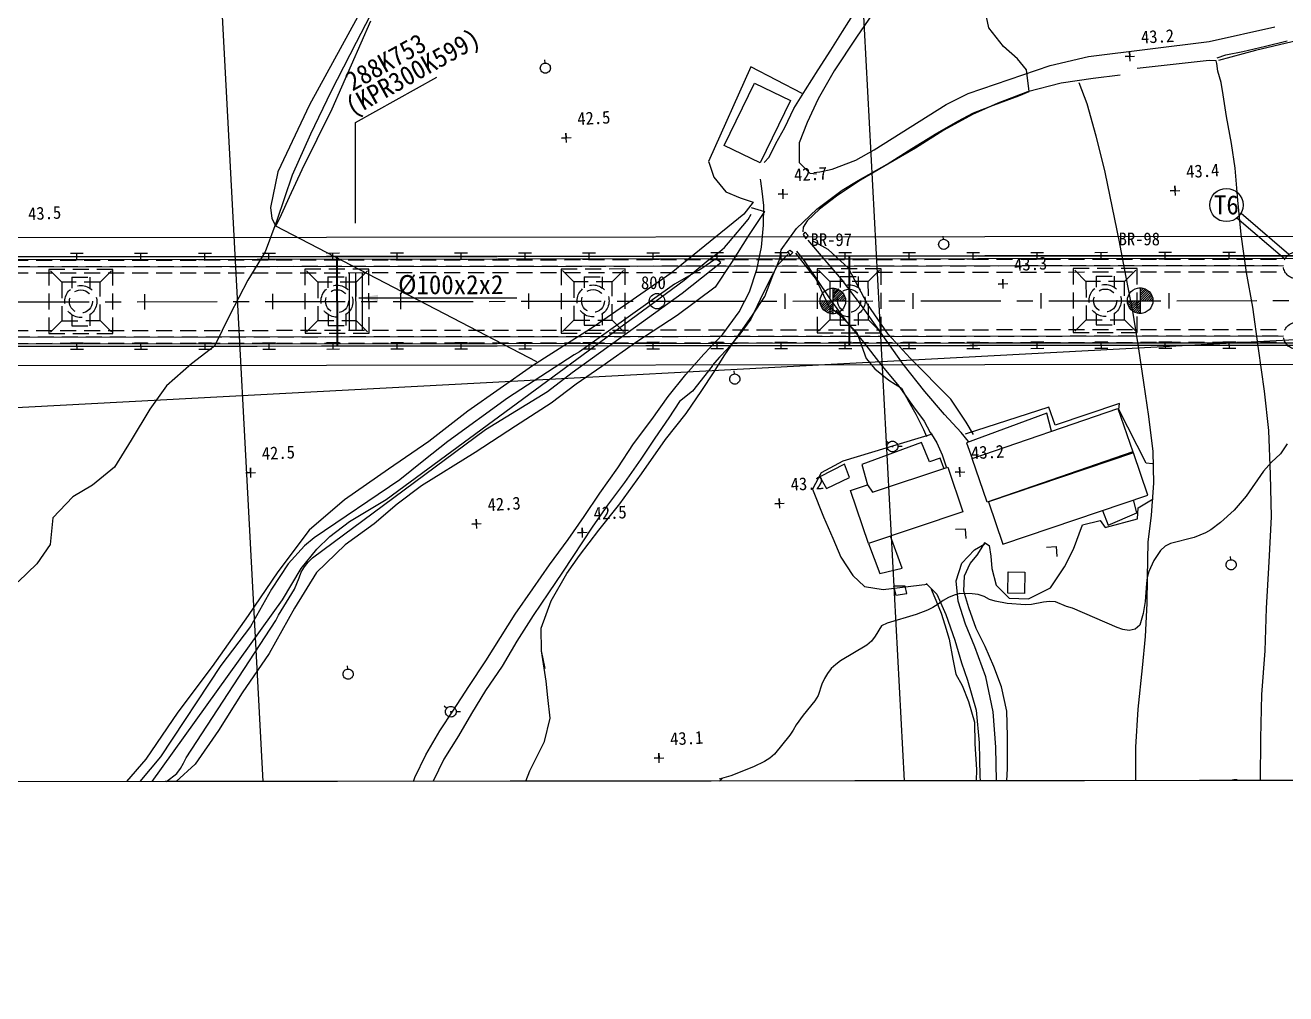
# Model space of a CAD drawing. Header units: millimetres. Extents: x 3302 to 4098, y 1103 to 1810.
# Drawn here: x 3687.1 to 3884, y 1363.4 to 1514.7 of the extents above; entities that cross this region are included whole.
import ezdxf
from ezdxf.enums import TextEntityAlignment as Align
from ezdxf.xclip import XClip

# ---------------------------------------------------------------- set-up
doc = ezdxf.new("R2010")
doc.units = ezdxf.units.MM
doc.header["$LTSCALE"] = 10
doc.header["$MEASUREMENT"] = 0
doc.header["$XCLIPFRAME"] = 2
for name, pattern in [('CENTER', [2, 1.25, -0.25, 0.25, -0.25]), ('DASHED2', [0.375, 0.25, -0.125]), ('HIDDEN', [0.375, 0.25, -0.125])]:
    doc.linetypes.add(name, pattern=pattern)
for name, color, linetype in [('TN-MANH', 4, 'Continuous'), ('TT-WIRE-EQPM', 6, 'Continuous'), ('TZ-BASE', 253, 'Continuous'), ('TZ-CABL', 4, 'Continuous')]:
    doc.layers.add(name, color=color, linetype=linetype)
doc.layers.add('TX-PAPR', color=2, linetype='Continuous', plot=False)
doc.styles.add('GR', font='GulimChe.ttf')
doc.styles.add('GUL', font='GulimChe.ttf')
doc.styles.get("Standard").update_dxf_attribs({"font": 'GulimChe.ttf'})
doc.linetypes.add('ZIGZAG', pattern='A,0.0001,-0.2,[131,ltypeshp.shx,S=0.2,R=0,X=-0.2,Y=0],-0.4,[131,ltypeshp.shx,S=0.2,R=180,X=0.2,Y=0],-0.2', length=0.8001)
doc.dimstyles.get("Standard").update_dxf_attribs({"dimtxt": 0.18, "dimasz": 0.18, "dimexe": 0.18, "dimexo": 0.0625, "dimgap": 0.09, "dimtad": 0, "dimtih": 1, "dimtoh": 1, "dimdec": 4, "dimzin": 0, "dimdsep": 46, "dimtxsty": 'Standard', "dimcen": 0.09, "dimadec": 0, "dimazin": 0, "dimtfac": 1, "dimtdec": 4, "dimtofl": 0, "dimtmove": 0, "dimatfit": 3, "dimfxl": 0, "dimtolj": 1, "dimtzin": 0, "dimarcsym": 0})

# ---------------------------------------------------------------- blocks, each defined once
blk = doc.blocks.new('JD-FHF78DGH')
at = {"layer": 'TZ-BASE'}
for p, q in [((326.94, 141.99), (345.53, -207.87)), ((427.08, 141.98), (445.67, -207.88)), ((356.66, 47.9, 43), (353.01, 40.79, 43)), ((435.03, 47.27, 44.27), (431.17, 41.64, 44.27)), ((428.97, 42.52, 44.1), (430.93, 45.62, 44.1)), ((451.86, 43.11, 43), (451.17, 46.28, 43)), ((353.2, 44.77, 44.32), (345.7, 31.05, 44.32)), ((349.26, 30.43, 44.32), (355.32, 44.17, 44.32)), ((427.16, 39.61, 44.1), (428.97, 42.52, 44.1)), ((431.17, 41.64, 44.27), (427.7, 36.37, 44.27)), ((454.1, 40.16, 43), (451.86, 43.11, 43)), ((486.24, 40.93, 43.99), (496.49, 43.26, 43.99)), ((502.06, 41.57, 42.99), (493.48, 39.53, 42.99)), ((353.01, 40.79, 43), (349.03, 33.1, 43)), ((425.17, 36.51, 44.1), (427.16, 39.61, 44.1)), ((456.32, 38.24, 43), (454.1, 40.16, 43)), ((467.41, 38.62, 43.99), (486.24, 40.93, 43.99)), ((473.9, 37.89, 43.21), (473.82, 39.38, 43.21)), ((473.82, 39.38, 43.21), (473.86, 38.64, 43.21)), ((493.48, 39.53, 42.99), (487.72, 37.99, 42.99)), ((488.83, 38.85, 43.88), (491.5, 39.4, 43.88)), ((491.5, 39.4, 43.88), (495.06, 40.22, 43.88)), ((495.06, 40.22, 43.88), (498.42, 41.07, 43.88)), ((382.52, 37.56, 42.97), (382.47, 38.08, 42.97)), ((457.73, 36.53, 43), (456.32, 38.24, 43)), ((461.41, 37.19, 43.99), (467.41, 38.62, 43.99)), ((473.11, 38.6, 43.21), (474.61, 38.67, 43.21)), ((473.86, 38.64, 43.21), (473.11, 38.6, 43.21)), ((486.25, 37.99, 44.08), (474.99, 36.71, 44.08)), ((487.32, 37.94, 44.08), (486.25, 37.99, 44.08)), ((487.43, 37.5, 44.08), (487.32, 37.94, 44.08)), ((487.63, 36.34, 44.08), (487.43, 37.5, 44.08)), ((487.48, 38.41, 43.88), (488.83, 38.85, 43.88)), ((414.66, 37, 43.86), (408.05, 22.21, 43.86)), ((422.67, 32.83, 43.86), (414.66, 37, 43.86)), ((423.18, 33.38, 44.1), (425.17, 36.51, 44.1)), ((427.7, 36.37, 44.27), (425.19, 31.97, 44.27)), ((448.62, 32.8, 43.99), (461.41, 37.19, 43.99)), ((458.15, 33.14, 43), (457.73, 36.53, 43)), ((472.34, 35.69, 44.65), (468.11, 35.19, 44.65)), ((488.13, 34.54, 44.08), (487.63, 36.34, 44.08)), ((410.5, 24.69, 46.1), (415.21, 34.46, 46.1)), ((415.21, 34.46, 46.1), (420.84, 31.74, 46.1)), ((463.15, 34.46, 44.65), (457.89, 33.08, 44.65)), ((468.11, 35.19, 44.65), (463.15, 34.46, 44.65)), ((465.87, 34.57, 44.52), (467.13, 31.26, 44.52)), ((488.45, 32.63, 44.08), (488.13, 34.54, 44.08)), ((349.03, 33.1, 43), (345.88, 26.48, 43)), ((420.84, 31.74, 46.1), (416.12, 21.97, 46.1)), ((421.37, 30.47, 44.1), (423.18, 33.38, 44.1)), ((425.19, 31.97, 44.27), (423.47, 28.3, 44.27)), ((445.18, 31.13, 43.99), (448.62, 32.8, 43.99)), ((452.57, 31.01, 43), (456.54, 32.48, 43)), ((457.89, 33.08, 44.65), (453.23, 31.31, 44.65)), ((456.54, 32.48, 43), (458.15, 33.14, 43)), ((488.95, 29.21, 44.08), (488.45, 32.63, 44.08)), ((345.7, 31.05, 44.32), (340.77, 20.58, 44.32)), ((344.56, 20.96, 44.32), (349.26, 30.43, 44.32)), ((419.95, 27.52, 44.1), (421.37, 30.47, 44.1)), ((433.91, 24, 43.99), (445.18, 31.13, 43.99)), ((449.29, 29.56, 44.65), (444.83, 27.07, 44.65)), ((446.98, 28.5, 43), (449.45, 29.81, 43)), ((453.23, 31.31, 44.65), (449.29, 29.56, 44.65)), ((449.45, 29.81, 43), (452.57, 31.01, 43)), ((467.13, 31.26, 44.52), (468.55, 26.23, 44.52)), ((423.47, 28.3, 44.27), (422.22, 25.1, 44.27)), ((443.73, 26.65, 43), (446.98, 28.5, 43)), ((489.76, 25, 44.08), (488.95, 29.21, 44.08)), ((345.88, 26.48, 43), (343.01, 20.05, 43)), ((385.07, 25.86, 42.47), (386.57, 25.94, 42.47)), ((385.82, 25.9, 42.47), (385.07, 25.86, 42.47)), ((385.86, 25.15, 42.47), (385.78, 26.65, 42.47)), ((385.78, 26.65, 42.47), (385.82, 25.9, 42.47)), ((418.56, 25.01, 44.1), (419.95, 27.52, 44.1)), ((439.8, 24.21, 43), (443.73, 26.65, 43)), ((444.83, 27.07, 44.65), (440.37, 24.29, 44.65)), ((468.55, 26.23, 44.52), (469.93, 20.51, 44.52)), ((416.12, 21.97, 46.1), (410.5, 24.69, 46.1)), ((417.52, 22.89, 44.1), (418.56, 25.01, 44.1)), ((422.22, 25.1, 44.27), (422.2, 22.06, 44.27)), ((431.07, 22.42, 43.99), (433.91, 24, 43.99)), ((435.94, 21.77, 43), (439.8, 24.21, 43)), ((440.37, 24.29, 44.65), (436.07, 21.77, 44.65)), ((490.32, 21.17, 44.08), (489.76, 25, 44.08)), ((408.05, 22.21, 43.86), (408.14, 21.96, 43.86)), ((408.14, 21.96, 43.86), (408.86, 19.75, 43.86)), ((416.72, 22.06, 44.1), (417.52, 22.89, 44.1)), ((422.2, 22.06, 44.27), (423.86, 20.35, 44.27)), ((427.38, 21.01, 43.99), (431.07, 22.42, 43.99)), ((431.42, 19.22, 43), (435.94, 21.77, 43)), ((436.07, 21.77, 44.65), (431.77, 19.27, 44.65)), ((340.77, 20.58, 44.32), (339.61, 15, 44.32)), ((343.01, 20.05, 43), (340.61, 12.98, 43)), ((342.58, 16.7, 44.32), (344.56, 20.96, 44.32)), ((408.86, 19.75, 43.86), (410.76, 17.47, 43.86)), ((423.86, 20.35, 44.27), (424.93, 20.26, 44.27)), ((424.49, 20.49, 43.99), (425.43, 20.57, 43.99)), ((425.43, 20.57, 43.99), (427.38, 21.01, 43.99)), ((469.93, 20.51, 44.52), (471.12, 14.95, 44.52)), ((490.71, 16.18, 44.08), (490.32, 21.17, 44.08)), ((416.23, 19.1, 44.47), (416.18, 19.44, 44.47)), ((416.43, 17.56, 44.47), (416.23, 19.1, 44.47)), ((419.72, 16.38, 42.64), (419.64, 17.88, 42.64)), ((419.64, 17.88, 42.64), (419.68, 17.13, 42.64)), ((424.96, 14.75, 43), (428.92, 17.72, 43)), ((431.77, 19.27, 44.65), (428.06, 16.8, 44.65)), ((428.92, 17.72, 43), (431.42, 19.22, 43)), ((480.97, 16.88, 43.43), (480.89, 18.38, 43.43)), ((480.89, 18.38, 43.43), (480.93, 17.63, 43.43)), ((341.35, 13.94, 44.32), (342.58, 16.7, 44.32)), ((410.76, 17.47, 43.86), (412.97, 16.52, 43.86)), ((412.97, 16.52, 43.86), (415.02, 15.86, 43.86)), ((415.02, 15.86, 43.86), (413.55, 13.97, 43.86)), ((416.7, 15.3, 44.47), (416.43, 17.56, 44.47)), ((418.93, 17.09, 42.64), (420.43, 17.17, 42.64)), ((419.68, 17.13, 42.64), (418.93, 17.09, 42.64)), ((428.06, 16.8, 44.65), (425.4, 14.75, 44.65)), ((480.18, 17.59, 43.43), (481.68, 17.67, 43.43)), ((480.93, 17.63, 43.43), (480.18, 17.59, 43.43)), ((491.24, 10.79, 44.08), (490.71, 16.18, 44.08)), ((339.61, 15, 44.32), (339.83, 13.3, 44.32)), ((340.44, 12.07, 44.32), (341.35, 13.94, 44.32)), ((413.55, 13.97, 43.86), (402.22, 4.77, 43.86)), ((414.26, 13.15, 41.99), (414.71, 13.99, 41.99)), ((416.81, 14.39, 43.72), (414.28, 10.64, 43.72)), ((414.73, 14.99, 43.72), (416.81, 14.39, 43.72)), ((416.62, 12.26, 44.47), (416.7, 15.3, 44.47)), ((421.78, 11.74, 43), (424.96, 14.75, 43)), ((425.4, 14.75, 44.65), (423.46, 12.93, 44.65)), ((471.12, 14.95, 44.52), (472.16, 9.92, 44.52)), ((340.61, 12.98, 43), (338.8, 8.06, 43)), ((339.83, 13.3, 44.32), (340.44, 12.07, 44.32)), ((381.22, -9.12, 42.99), (340.44, 12.07, 42.99)), ((411.19, 9.47, 41.99), (414.26, 13.15, 41.99)), ((416.34, 8.82, 44.47), (416.62, 12.26, 44.47)), ((422.81, 11.94, 44.65), (422.77, 11.22, 44.65)), ((423.46, 12.93, 44.65), (422.81, 11.94, 44.65)), ((-0.01, 10.05), (699.47, 10.71)), ((414.28, 10.64, 43.72), (411.64, 6.4, 43.72)), ((419.4, 8.37, 43), (421.78, 11.74, 43)), ((422.86, 10.78, 45.57), (423.15, 11.15, 45.57)), ((423.29, 10.12, 45.57), (422.86, 10.78, 45.57)), ((423.15, 11.15, 45.57), (423.58, 10.67, 45.57)), ((423.58, 10.67, 45.57), (423.29, 10.12, 45.57)), ((425.96, 7.13, 43.61), (423.59, 9.89, 43.61)), ((444.74, 10.02, 43.85), (444.69, 10.54, 43.85)), ((472.16, 9.92, 44.52), (473.25, 4.11, 44.52)), ((492.08, 4.86, 44.08), (491.24, 10.79, 44.08)), ((338.8, 8.06, 43), (336.1, 3.63, 43)), ((390.39, 7.88), (388.39, 7.88)), ((389.39, 6.88), (389.39, 7.88)), ((400.39, 7.89), (398.39, 7.89)), ((399.39, 6.89), (399.39, 7.89)), ((407.98, 6.8, 41.99), (409.79, 8.12, 41.99)), ((410.39, 7.9), (408.39, 7.9)), ((409.39, 6.9), (409.39, 7.9)), ((409.79, 8.12, 41.99), (410.52, 8.77, 41.99)), ((410.52, 8.77, 41.99), (411.19, 9.47, 41.99)), ((415.6, 5.33, 44.47), (416.34, 8.82, 44.47)), ((420.39, 7.91), (418.39, 7.91)), ((419.19, 6.99, 43), (419.4, 8.37, 43)), ((419.39, 6.91), (419.39, 7.91)), ((420.42, 8.11, 45.4), (420.78, 8.34, 45.4)), ((420.78, 7.54, 45.4), (420.42, 8.11, 45.4)), ((420.78, 8.34, 45.4), (421.24, 7.96, 45.4)), ((421.24, 7.96, 45.4), (420.78, 7.54, 45.4)), ((421.65, 7.89, 44.94), (424.84, 3.76, 44.94)), ((421.78, 8.2, 44.91), (423.01, 6.65, 44.91)), ((426.73, 8.43, 44.94), (424.28, 9.82, 44.94)), ((429.91, 5.53, 44.94), (426.73, 8.43, 44.94)), ((430.39, 7.92), (428.39, 7.92)), ((429.39, 6.92), (429.39, 7.92)), ((440.39, 7.93), (438.39, 7.92)), ((439.39, 6.93), (439.39, 7.93)), ((450.39, 7.94), (448.39, 7.93)), ((449.39, 6.94), (449.39, 7.94)), ((460.39, 7.95), (458.39, 7.94)), ((459.39, 6.94), (459.39, 7.94)), ((470.39, 7.96), (468.39, 7.95)), ((469.39, 6.95), (469.39, 7.95)), ((480.39, 7.96), (478.39, 7.96)), ((479.39, 6.96), (479.39, 7.96)), ((490.39, 7.97), (488.39, 7.97)), ((489.39, 6.97), (489.39, 7.97)), ((699.46, 7.66), (199.39, 7.21)), ((300.08, 7.3), (374.98, 7.37)), ((300.08, 6.9), (374.98, 6.97)), ((310.39, 7.81), (308.39, 7.81)), ((310.39, 6.81), (308.39, 6.81)), ((309.39, 6.81), (309.39, 7.81)), ((320.39, 7.82), (318.39, 7.81)), ((320.39, 6.82), (318.39, 6.81)), ((319.39, 6.82), (319.39, 7.82)), ((330.39, 7.83), (328.39, 7.82)), ((330.39, 6.83), (328.39, 6.82)), ((329.39, 6.83), (329.39, 7.83)), ((340.39, 7.84), (338.39, 7.83)), ((340.39, 6.84), (338.39, 6.83)), ((339.39, 6.83), (339.39, 7.83)), ((350.39, 7.85), (348.39, 7.84)), ((350.39, 6.85), (348.39, 6.84)), ((349.39, 6.84), (349.39, 7.84)), ((349.96, 7.36), (349.97, -6.64)), ((350.06, 7.36), (350.07, -6.64)), ((360.39, 7.85), (358.39, 7.85)), ((360.39, 6.85), (358.39, 6.85)), ((359.39, 6.85), (359.39, 7.85)), ((370.39, 7.86), (368.39, 7.86)), ((370.39, 6.86), (368.39, 6.86)), ((369.39, 6.86), (369.39, 7.86)), ((375.08, 7.37), (449.98, 7.44)), ((375.08, 6.97), (449.98, 7.04)), ((380.39, 7.87), (378.39, 7.87)), ((380.39, 6.87), (378.39, 6.87)), ((379.39, 6.87), (379.39, 7.87)), ((390.39, 6.88), (388.39, 6.88)), ((400.39, 6.89), (398.39, 6.89)), ((403.95, 1.61, 42), (409.95, 6.4, 42)), ((404.23, 3.67, 41.99), (407.98, 6.8, 41.99)), ((409.21, 7, 42), (406.83, 5.38, 42)), ((410.39, 6.9), (408.39, 6.9)), ((411.64, 6.4, 43.72), (409.07, 2.56, 43.72)), ((409.95, 6.4, 42), (409.21, 7, 42)), ((418.83, 6, 45.45), (417.51, 3.51, 45.45)), ((418.08, 4.38, 43), (419.06, 6.74, 43)), ((420.39, 6.91), (418.39, 6.91)), ((420.43, 7.66, 45.45), (418.83, 6, 45.45)), ((419.06, 6.74, 43), (419.19, 6.99, 43)), ((423.01, 6.65, 44.91), (424.78, 4.05, 44.91)), ((428.82, 3.82, 43.61), (425.96, 7.13, 43.61)), ((430.39, 6.92), (428.39, 6.92)), ((429.96, 7.43), (429.97, -6.57)), ((430.06, 7.43), (430.07, -6.57)), ((440.39, 6.93), (438.39, 6.92)), ((450.39, 6.94), (448.39, 6.93)), ((450.08, 7.44), (524.98, 7.5)), ((450.08, 7.04), (524.98, 7.1)), ((460.39, 6.95), (458.39, 6.94)), ((470.39, 6.96), (468.39, 6.95)), ((480.39, 6.96), (478.39, 6.96)), ((490.39, 6.97), (488.39, 6.97)), ((699.47, 4.96), (0.03, -32.21)), ((402.22, 4.77, 43.86), (390.21, -3.57, 43.86)), ((406.83, 5.38, 42), (402.72, 3.04, 42)), ((414.47, 1.81, 44.47), (415.6, 5.33, 44.47)), ((416.84, 1.08, 43), (418.08, 4.38, 43)), ((424.78, 4.05, 44.91), (427.1, 0.6, 44.91)), ((432.88, -0.1, 44.94), (429.91, 5.53, 44.94)), ((473.25, 4.11, 44.52), (474.35, -1.51, 44.52)), ((493.06, -0.55, 44.08), (492.08, 4.86, 44.08)), ((336.1, 3.63, 43), (333.28, -1.77, 43)), ((357.69, -30.64, 41.99), (404.23, 3.67, 41.99)), ((402.72, 3.04, 42), (387.89, -7.54, 42)), ((409.07, 2.56, 43.72), (403.17, -1.88, 43.72)), ((417.51, 3.51, 45.45), (416.14, 0.62, 45.45)), ((424.84, 3.76, 44.94), (426.74, -0.27, 44.94)), ((427.46, 2.4), (427.47, -1.6)), ((427.47, 2.2), (427.66, 2.39)), ((427.47, 1.85), (427.96, 2.34)), ((427.47, 1.5), (428.22, 2.25)), ((427.47, 1.14), (428.46, 2.14)), ((427.47, 0.79), (428.67, 2)), ((431.97, -0.33, 43.61), (428.82, 3.82, 43.61)), ((453.29, 3.05, 43.32), (454.79, 3.13, 43.32)), ((454.04, 3.09, 43.32), (453.29, 3.05, 43.32)), ((454.08, 2.34, 43.32), (454, 3.83, 43.32)), ((454, 3.83, 43.32), (454.04, 3.09, 43.32)), ((475.47, 2.45), (475.48, -1.55)), ((475.47, 2.25), (475.66, 2.44)), ((475.47, 1.89), (475.97, 2.38)), ((475.47, 1.54), (476.23, 2.3)), ((475.47, 1.18), (476.47, 2.18)), ((475.47, 0.83), (476.68, 2.04)), ((320, -0.91), (320, 1.49)), ((340, -0.89), (340, 1.51)), ((360, -0.87), (360, 1.53)), ((380, -0.85), (380, 1.55)), ((386.74, -10.78, 42), (403.95, 1.61, 42)), ((412.85, -1.32, 44.47), (414.47, 1.81, 44.47)), ((416.14, 0.62, 45.45), (414.65, -2.45, 45.45)), ((414.82, -1.98, 43), (416.84, 1.08, 43)), ((420, -0.81), (420, 1.59)), ((425.47, 0.4), (429.47, 0.41)), ((425.48, 0.21), (425.67, 0.4)), ((425.53, -0.09), (426.02, 0.4)), ((425.62, -0.36), (426.37, 0.4)), ((425.73, -0.59), (426.73, 0.4)), ((425.87, -0.81), (427.08, 0.4)), ((426.04, -1), (427.44, 0.4)), ((426.22, -1.16), (427.47, 0.08)), ((427.1, 0.6, 44.91), (429.49, -2.7, 44.91)), ((427.47, 0.44), (428.86, 1.83)), ((427.79, 0.4), (429.03, 1.65)), ((428.14, 0.4), (429.18, 1.44)), ((428.5, 0.4), (429.3, 1.21)), ((428.85, 0.4), (429.39, 0.95)), ((429.2, 0.41), (429.45, 0.65)), ((440, -0.8), (440, 1.6)), ((460, -0.78), (460, 1.62)), ((473.47, 0.44), (477.47, 0.45)), ((473.48, 0.25), (473.68, 0.44)), ((473.54, -0.05), (474.03, 0.44)), ((473.63, -0.31), (474.38, 0.44)), ((473.74, -0.55), (474.74, 0.45)), ((473.88, -0.76), (475.09, 0.45)), ((474.05, -0.95), (475.44, 0.45)), ((474.23, -1.12), (475.48, 0.12)), ((475.47, 0.48), (476.87, 1.88)), ((475.8, 0.45), (477.04, 1.69)), ((476.15, 0.45), (477.18, 1.48)), ((476.5, 0.45), (477.31, 1.25)), ((476.86, 0.45), (477.4, 0.99)), ((477.21, 0.45), (477.46, 0.7)), ((480, -0.76), (480, 1.64)), ((333.28, -1.77, 43), (330.89, -6.65, 43)), ((403.17, -1.88, 43.72), (396.87, -6, 43.72)), ((410.29, -4.76, 44.47), (412.85, -1.32, 44.47)), ((426.43, -1.31), (427.47, -0.27)), ((426.67, -1.43), (427.47, -0.63)), ((426.74, -0.27, 44.94), (428.56, -1.81, 44.94)), ((426.93, -1.52), (427.47, -0.98)), ((427.22, -1.58), (427.47, -1.33)), ((428.56, -1.81, 44.94), (431.24, -4.55, 44.94)), ((435.18, -4.83, 43.61), (431.97, -0.33, 43.61)), ((436.12, -4.78, 44.94), (432.88, -0.1, 44.94)), ((474.35, -1.51, 44.52), (475.22, -7.07, 44.52)), ((474.44, -1.27), (475.48, -0.23)), ((474.67, -1.39), (475.48, -0.58)), ((474.93, -1.48), (475.48, -0.94)), ((475.23, -1.54), (475.48, -1.29)), ((493.98, -7.01, 44.08), (493.06, -0.55, 44.08)), ((390.21, -3.57, 43.86), (380.56, -9.74, 43.86)), ((412.47, -5.3, 43), (414.82, -1.98, 43)), ((414.65, -2.45, 45.45), (412.95, -4.8, 45.45)), ((429.49, -2.7, 44.91), (432.28, -6.04, 44.91)), ((407.33, -7.9, 44.47), (410.29, -4.76, 44.47)), ((410.61, -8.02, 43), (412.47, -5.3, 43)), ((412.95, -4.8, 45.45), (410.94, -7.12, 45.45)), ((431.24, -4.55, 44.94), (432.65, -8.58, 44.94)), ((438.45, -9.46, 43.61), (435.18, -4.83, 43.61)), ((439.54, -8.51, 44.94), (436.12, -4.78, 44.94)), ((499.46, -6.52), (199.41, -6.79)), ((300.09, -6.3), (374.99, -6.23)), ((300.09, -6.7), (374.99, -6.63)), ((310.4, -6.19), (308.4, -6.19)), ((310.41, -7.19), (308.41, -7.19)), ((309.41, -7.19), (309.4, -6.19)), ((320.4, -6.18), (318.4, -6.18)), ((320.41, -7.18), (318.41, -7.18)), ((319.41, -7.18), (319.4, -6.18)), ((330.89, -6.65, 43), (327.3, -9.44, 43)), ((330.4, -6.17), (328.4, -6.18)), ((330.41, -7.17), (328.41, -7.18)), ((329.41, -7.17), (329.4, -6.17)), ((340.4, -6.16), (338.4, -6.17)), ((340.41, -7.16), (338.41, -7.17)), ((339.41, -7.16), (339.4, -6.16)), ((350.4, -6.15), (348.4, -6.16)), ((350.41, -7.15), (348.41, -7.16)), ((349.41, -7.16), (349.4, -6.16)), ((360.4, -6.14), (358.4, -6.15)), ((360.41, -7.14), (358.41, -7.15)), ((359.41, -7.15), (359.4, -6.15)), ((370.4, -6.14), (368.4, -6.14)), ((370.41, -7.14), (368.41, -7.14)), ((369.41, -7.14), (369.4, -6.14)), ((375.09, -6.23), (449.99, -6.16)), ((375.09, -6.63), (449.99, -6.56)), ((380.4, -6.13), (378.4, -6.13)), ((380.41, -7.13), (378.41, -7.13)), ((379.41, -7.13), (379.4, -6.13)), ((387.89, -7.54, 42), (387.07, -8.03, 42)), ((390.4, -6.12), (388.4, -6.12)), ((390.41, -7.12), (388.41, -7.12)), ((389.41, -7.12), (389.4, -6.12)), ((396.87, -6, 43.72), (391.39, -9.82, 43.72)), ((400.4, -6.11), (398.4, -6.11)), ((400.41, -7.11), (398.41, -7.11)), ((399.41, -7.11), (399.4, -6.11)), ((410.4, -6.1), (408.4, -6.1)), ((410.41, -7.1), (408.41, -7.1)), ((409.41, -7.1), (409.4, -6.1)), ((410.94, -7.12, 45.45), (409.76, -8.38, 45.45)), ((420.4, -6.09), (418.4, -6.09)), ((420.41, -7.09), (418.41, -7.09)), ((419.41, -7.09), (419.4, -6.09)), ((430.4, -6.08), (428.4, -6.08)), ((430.41, -7.08), (428.41, -7.08)), ((429.41, -7.08), (429.4, -6.08)), ((432.28, -6.04, 44.91), (434.98, -9.53, 44.91)), ((440.4, -6.07), (438.4, -6.08)), ((440.41, -7.07), (438.41, -7.08)), ((439.41, -7.07), (439.4, -6.07)), ((450.4, -6.06), (448.4, -6.07)), ((450.41, -7.06), (448.41, -7.07)), ((449.41, -7.06), (449.4, -6.06)), ((450.09, -6.16), (524.99, -6.1)), ((450.09, -6.56), (524.99, -6.5)), ((460.4, -6.05), (458.4, -6.06)), ((460.41, -7.05), (458.41, -7.06)), ((459.41, -7.06), (459.4, -6.06)), ((470.4, -6.04), (468.4, -6.05)), ((470.41, -7.04), (468.41, -7.05)), ((469.41, -7.05), (469.4, -6.05)), ((475.22, -7.07, 44.52), (476.01, -12.34, 44.52)), ((480.4, -6.04), (478.4, -6.04)), ((480.41, -7.04), (478.41, -7.04)), ((479.41, -7.04), (479.4, -6.04)), ((490.4, -6.03), (488.4, -6.03)), ((490.41, -7.03), (488.41, -7.03)), ((489.41, -7.03), (489.4, -6.03)), ((494.87, -13.7, 44.08), (493.98, -7.01, 44.08)), ((0.01, -9.95), (699.47, -9.29)), ((327.3, -9.44, 43), (323.36, -12.84, 43)), ((380.56, -9.74, 43.86), (370.45, -16.83, 43.86)), ((387.07, -8.03, 42), (376.65, -14.81, 42)), ((391.39, -9.82, 43.72), (387.36, -12.61, 43.72)), ((404.49, -11.11, 44.47), (407.33, -7.9, 44.47)), ((408.61, -9.77, 45.45), (405.54, -13.7, 45.45)), ((408.64, -9.68, 45.45), (408.61, -9.77, 45.45)), ((409.76, -8.38, 45.45), (408.64, -9.68, 45.45)), ((408.84, -10.84, 43), (410.61, -8.02, 43)), ((432.65, -8.58, 44.94), (434.03, -10.2, 44.94)), ((434.98, -9.53, 44.91), (437.77, -12.89, 44.91)), ((441.83, -13.77, 43.61), (438.45, -9.46, 43.61)), ((445.88, -14.94, 44.94), (439.54, -8.51, 44.94)), ((382.9, -13.72, 42), (386.74, -10.78, 42)), ((401.77, -14.54, 44.47), (404.49, -11.11, 44.47)), ((407.01, -13.59, 43), (408.84, -10.84, 43)), ((412.1, -11.03, 43.85), (412.05, -10.52, 43.85)), ((434.03, -10.2, 44.94), (436.22, -11.96, 44.94)), ((323.36, -12.84, 43), (320.79, -16.53, 43)), ((373.19, -19.66, 42), (382.9, -13.72, 42)), ((387.36, -12.61, 43.72), (383.46, -15.58, 43.72)), ((405.54, -13.7, 45.45), (403.54, -15.29, 45.45)), ((404.57, -17.19, 43), (407.01, -13.59, 43)), ((436.22, -11.96, 44.94), (438.17, -13.21, 44.94)), ((437.77, -12.89, 44.91), (440.06, -16.15, 44.91)), ((438.17, -13.21, 44.94), (439.36, -15.36, 44.94)), ((444.9, -17.36, 43.61), (441.83, -13.77, 43.61)), ((476.01, -12.34, 44.52), (476.8, -17.65, 44.52)), ((495.55, -19.84, 44.08), (494.87, -13.7, 44.08)), ((376.65, -14.81, 42), (367.33, -21.57, 42)), ((383.46, -15.58, 43.72), (377.92, -19.15, 43.72)), ((399.17, -18.1, 44.47), (401.77, -14.54, 44.47)), ((403.54, -15.29, 45.45), (401.84, -17.86, 45.45)), ((439.36, -15.36, 44.94), (440.45, -17.29, 44.94)), ((448.32, -18.55, 44.94), (445.88, -14.94, 44.94)), ((472.23, -15.6, 44.16), (462.22, -19.03, 44.16)), ((472.15, -16.57, 44.16), (472.23, -15.6, 44.16)), ((320.79, -16.53, 43), (317.86, -21.36, 43)), ((370.45, -16.83, 43.86), (364.36, -21.58, 43.86)), ((401.34, -21.26, 43), (404.57, -17.19, 43)), ((440.06, -16.15, 44.91), (441.72, -18.37, 44.91)), ((440.45, -17.29, 44.94), (441.63, -19.69, 44.94)), ((447.51, -20.13, 43.61), (444.9, -17.36, 43.61)), ((461.23, -16.17, 44.16), (448.16, -20.42, 44.16)), ((460.9, -17.13, 46.56), (448.36, -21.77, 46.56)), ((449.23, -24.22, 46.95), (471.96, -16.38, 46.95)), ((461.64, -19.94, 46.56), (460.9, -17.13, 46.56)), ((462.22, -19.03, 44.16), (461.23, -16.17, 44.16)), ((471.96, -16.38, 46.95), (474.31, -23.19, 46.95)), ((476.43, -24.94, 44.16), (472.15, -16.57, 44.16)), ((476.8, -17.65, 44.52), (477.46, -23.14, 44.52)), ((346.2, -39.72, 42), (373.19, -19.66, 42)), ((377.92, -19.15, 43.72), (371.59, -23.27, 43.72)), ((396.35, -21.93, 44.47), (399.17, -18.1, 44.47)), ((401.84, -17.86, 45.45), (399.65, -21.02, 45.45)), ((441.63, -19.69, 44.94), (442.08, -20.79, 44.94)), ((441.72, -18.37, 44.91), (442.69, -20.14, 44.91)), ((449.42, -20.48, 44.94), (448.32, -18.55, 44.94)), ((317.86, -21.36, 43), (315.26, -25.55, 43)), ((364.36, -21.58, 43.86), (358.05, -25.89, 43.86)), ((367.33, -21.57, 42), (363.56, -24.51, 42)), ((399.65, -21.02, 45.45), (397.5, -24.3, 45.45)), ((397.56, -26.59, 43), (401.34, -21.26, 43)), ((442.97, -20.43, 44.51), (429.03, -24.64, 44.51)), ((435.77, -21.42, 44.13), (436.16, -21.79, 44.13)), ((442.69, -20.14, 44.91), (442.9, -20.43, 44.91)), ((442.9, -20.43, 44.91), (443.7, -21.76, 44.91)), ((448.65, -21.56, 43.61), (447.51, -20.13, 43.61)), ((495.81, -26.74, 44.08), (495.55, -19.84, 44.08)), ((371.59, -23.27, 43.72), (363.24, -28.48, 43.72)), ((393.88, -25.65, 44.47), (396.35, -21.93, 44.47)), ((441.32, -21.72, 46.17), (432.02, -25.13, 46.17)), ((436.67, -22.34, 44.13), (436.88, -22.36, 44.13)), ((436.78, -22.27, 44.13), (436.79, -22.43, 44.13)), ((437.62, -22.3, 44.13), (438.3, -22.28, 44.13)), ((442.58, -24.75, 46.17), (441.32, -21.72, 46.17)), ((443.7, -21.76, 44.91), (444.54, -23.65, 44.91)), ((448.36, -21.77, 46.56), (449.23, -24.22, 46.56)), ((474.31, -23.19, 46.95), (451.58, -31.03, 46.95)), ((474.45, -23.34, 46.65), (451.78, -31.01, 46.65)), ((476.68, -29.93, 46.65), (474.45, -23.34, 46.65)), ((477.46, -23.14, 44.52), (477.56, -28.09, 44.52)), ((497.4, -23.48, 42.99), (496, -24.77, 42.99)), ((497.94, -22.7, 42.99), (497.4, -23.48, 42.99)), ((498.43, -21.9, 42.99), (497.94, -22.7, 42.99)), ((315.26, -25.55, 43), (311.83, -28.4, 43)), ((363.56, -24.51, 42), (359.84, -27.55, 42)), ((397.5, -24.3, 45.45), (394.9, -27.95, 45.45)), ((429.27, -25.12, 45.52), (425.45, -27.06, 45.52)), ((429.03, -24.64, 44.51), (425.64, -26.43, 44.51)), ((430.08, -27.2, 45.52), (429.27, -25.12, 45.52)), ((432.02, -25.13, 46.17), (432.89, -28.32, 46.17)), ((433.65, -29.5, 46.12), (445.44, -25.55, 46.12)), ((444.22, -24.18, 46.17), (442.58, -24.75, 46.17)), ((444.82, -25.75, 46.17), (444.22, -24.18, 46.17)), ((444.54, -23.65, 44.91), (445.17, -25.51, 44.91)), ((445.44, -25.55, 46.12), (447.79, -32.57, 46.12)), ((447.35, -27.08, 43.21), (447.27, -25.58, 43.21)), ((447.27, -25.58, 43.21), (447.31, -26.33, 43.21)), ((451.58, -31.03, 46.95), (449.23, -24.22, 46.95)), ((477.39, -25.05, 44.16), (476.43, -24.94, 44.16)), ((496, -24.77, 42.99), (494.75, -26.22, 42.99)), ((335.78, -26.48, 42.52), (337.28, -26.4, 42.52)), ((336.53, -26.44, 42.52), (335.78, -26.48, 42.52)), ((336.57, -27.19, 42.52), (336.49, -25.69, 42.52)), ((336.49, -25.69, 42.52), (336.53, -26.44, 42.52)), ((359.84, -27.55, 42), (346.44, -36.62, 42)), ((358.05, -25.89, 43.86), (351.18, -30.69, 43.86)), ((391.09, -29.64, 44.47), (393.88, -25.65, 44.47)), ((394.19, -31.29, 43), (397.56, -26.59, 43)), ((425.64, -26.43, 44.51), (424.29, -29.01, 44.51)), ((425.45, -27.06, 45.52), (426.48, -28.92, 45.52)), ((426.48, -28.92, 45.52), (430.08, -27.2, 45.52)), ((446.57, -26.37, 43.21), (448.06, -26.29, 43.21)), ((447.31, -26.33, 43.21), (446.57, -26.37, 43.21)), ((494.75, -26.22, 42.99), (492.03, -30.12, 42.99)), ((495.98, -33.35, 44.08), (495.81, -26.74, 44.08)), ((311.83, -28.4, 43), (308.76, -30.23, 43)), ((363.24, -28.48, 43.72), (359.43, -31.36, 43.72)), ((394.9, -27.95, 45.45), (392.28, -31.51, 45.45)), ((424.29, -29.01, 44.51), (426, -33.33, 44.51)), ((430.25, -29.2, 46.12), (432.89, -28.32, 46.12)), ((433.03, -37.51, 46.12), (430.25, -29.2, 46.12)), ((432.89, -28.32, 46.12), (433.65, -29.5, 46.12)), ((477.56, -28.09, 44.52), (477.17, -33.06, 44.52)), ((308.76, -30.23, 43), (305.64, -33.49, 43)), ((351.18, -30.69, 43.86), (345.65, -35.42, 43.86)), ((351.97, -34.05, 41.99), (357.69, -30.64, 41.99)), ((359.43, -31.36, 43.72), (355.84, -34.4, 43.72)), ((388.61, -33.26, 44.47), (391.09, -29.64, 44.47)), ((390.9, -35.4, 43), (394.19, -31.29, 43)), ((418.4, -31.28, 43.16), (419.89, -31.2, 43.16)), ((419.15, -31.24, 43.16), (418.4, -31.28, 43.16)), ((419.18, -31.99, 43.16), (419.11, -30.49, 43.16)), ((419.11, -30.49, 43.16), (419.15, -31.24, 43.16)), ((451.78, -31.01, 46.65), (454.01, -37.6, 46.65)), ((454.01, -37.6, 46.65), (476.68, -29.93, 46.65)), ((474.95, -32.71, 46.56), (474.41, -30.7, 46.56)), ((475.15, -31.93, 44.16), (477.49, -30.53, 44.16)), ((492.03, -30.12, 42.99), (490.14, -32.28, 42.99)), ((386.11, -36.88, 44.47), (388.61, -33.26, 44.47)), ((392.28, -31.51, 45.45), (389.87, -34.97, 45.45)), ((426, -33.33, 44.51), (427.45, -36.64, 44.51)), ((447.79, -32.57, 46.12), (433.03, -37.51, 46.12)), ((469.58, -32.33, 46.56), (470.47, -34.61, 46.56)), ((470.47, -34.61, 46.56), (474.95, -32.71, 46.56)), ((475.06, -33.62, 44.16), (475.15, -31.93, 44.16)), ((477.17, -33.06, 44.52), (476.69, -37.31, 44.52)), ((490.14, -32.28, 42.99), (488.04, -34.21, 42.99)), ((495.61, -40.38, 44.08), (495.98, -33.35, 44.08)), ((305.64, -33.49, 43), (305.22, -37.68, 43)), ((345.65, -35.42, 43.86), (340.78, -41.94, 43.86)), ((348.89, -36.41, 41.99), (351.97, -34.05, 41.99)), ((355.84, -34.4, 43.72), (351.28, -37.71, 43.72)), ((371.06, -34.46, 42.33), (372.56, -34.38, 42.33)), ((371.81, -34.42, 42.33), (371.06, -34.46, 42.33)), ((371.85, -35.17, 42.33), (371.77, -33.67, 42.33)), ((371.77, -33.67, 42.33), (371.81, -34.42, 42.33)), ((389.87, -34.97, 45.45), (386.88, -39.53, 45.45)), ((387.92, -39.39, 43), (390.9, -35.4, 43)), ((388.39, -36.54, 42.49), (388.31, -35.04, 42.49)), ((388.31, -35.04, 42.49), (388.35, -35.79, 42.49)), ((446.62, -35.27, 43.88), (448.16, -35.19, 43.88)), ((448.16, -35.19, 43.88), (448.24, -36.7, 43.88)), ((465.08, -38.37, 44.16), (466.49, -34.6, 44.16)), ((466.49, -34.6, 44.16), (469.2, -33.9, 44.16)), ((469.2, -33.9, 44.16), (469.99, -34.98, 44.16)), ((469.99, -34.98, 44.16), (475.06, -33.62, 44.16)), ((486.49, -35.35, 42.99), (485.67, -35.83, 42.99)), ((488.04, -34.21, 42.99), (486.49, -35.35, 42.99)), ((346.44, -36.62, 42), (344.95, -37.85, 42)), ((346.85, -38.41, 41.99), (348.89, -36.41, 41.99)), ((383.2, -40.81, 44.47), (386.11, -36.88, 44.47)), ((387.6, -35.83, 42.49), (389.1, -35.75, 42.49)), ((388.35, -35.79, 42.49), (387.6, -35.83, 42.49)), ((427.45, -36.64, 44.51), (428.71, -39.64, 44.51)), ((438.29, -41.33, 46.17), (436.48, -36.35, 46.17)), ((450.65, -38.34, 44.94), (451.2, -37.38, 44.94)), ((451.14, -37.35, 44.16), (451.91, -37.83, 44.16)), ((476.69, -37.31, 44.52), (476.56, -42.82, 44.52)), ((483.9, -36.56, 42.99), (480.22, -37.5, 42.99)), ((485.67, -35.83, 42.99), (483.9, -36.56, 42.99)), ((305.22, -37.68, 43), (303.13, -40.68, 43)), ((344.95, -37.85, 42), (342.4, -40.69, 42)), ((344.42, -41.38, 41.99), (346.85, -38.41, 41.99)), ((351.28, -37.71, 43.72), (346.79, -42.05, 43.72)), ((433.03, -37.51, 46.17), (434.8, -42.18, 46.17)), ((447.64, -40.55, 43.61), (449.58, -38.51, 43.61)), ((448.92, -40.6, 44.94), (450.01, -39.3, 44.94)), ((449.58, -38.51, 43.61), (451.2, -37.54, 43.61)), ((450.01, -39.3, 44.94), (450.65, -38.34, 44.94)), ((451.91, -37.83, 44.16), (452.16, -39.5, 44.16)), ((460.82, -38.07, 44.22), (462.36, -37.99, 44.22)), ((462.36, -37.99, 44.22), (462.44, -39.51, 44.22)), ((463.66, -41.13, 44.16), (465.08, -38.37, 44.16)), ((478.67, -38.57, 42.99), (477.61, -40.14, 42.99)), ((479.37, -37.92, 42.99), (478.67, -38.57, 42.99)), ((480.22, -37.5, 42.99), (479.37, -37.92, 42.99)), ((303.13, -40.68, 43), (300.21, -43.48, 43)), ((342.4, -40.69, 42), (339.76, -44.65, 42)), ((344.41, -41.97, 42), (344.93, -41.17, 42)), ((344.93, -41.17, 42), (345.53, -40.4, 42)), ((345.53, -40.4, 42), (346.2, -39.72, 42)), ((380.6, -44.59, 44.47), (383.2, -40.81, 44.47)), ((386.88, -39.53, 45.45), (385.24, -42, 45.45)), ((385.93, -42.17, 43), (387.92, -39.39, 43)), ((428.71, -39.64, 44.51), (430.57, -42.52, 44.51)), ((434.8, -42.18, 46.17), (438.29, -41.33, 46.17)), ((446.75, -43.32, 43.61), (447.64, -40.55, 43.61)), ((448.01, -42.53, 44.94), (448.92, -40.6, 44.94)), ((452.16, -39.5, 44.16), (452.32, -41.38, 44.16)), ((461.48, -44.44, 44.16), (463.66, -41.13, 44.16)), ((477.61, -40.14, 42.99), (476.83, -41.88, 42.99)), ((489.64, -40.05, 43.85), (489.59, -39.53, 43.85)), ((495.21, -47.61, 44.08), (495.61, -40.38, 44.08)), ((340.78, -41.94, 43.86), (336.13, -48.75, 43.86)), ((341.49, -46.28, 41.99), (344.42, -41.38, 41.99)), ((343.37, -44.62, 42), (344.12, -42.88, 42)), ((346.79, -42.05, 43.72), (343.38, -47.59, 43.72)), ((344.12, -42.88, 42), (344.41, -41.97, 42)), ((385.24, -42, 45.45), (383.06, -45.22, 45.45)), ((383.48, -46.48, 43), (385.93, -42.17, 43)), ((430.57, -42.52, 44.51), (432.42, -44.24, 44.51)), ((447.94, -44.94, 44.94), (448.01, -42.53, 44.94)), ((452.32, -41.38, 44.16), (453, -44.02, 44.16)), ((454.82, -45.27, 45.88), (454.88, -41.95, 45.88)), ((454.88, -41.95, 45.88), (457.45, -42, 45.88)), ((457.45, -42, 45.88), (457.39, -45.32, 45.88)), ((476.59, -42.82, 42.99), (476.45, -43.76, 42.99)), ((476.56, -42.82, 44.52), (476.5, -46.86, 44.52)), ((476.83, -41.88, 42.99), (476.59, -42.82, 42.99)), ((339.76, -44.65, 42), (336.5, -50.45, 42)), ((340.89, -48.68, 42), (343.37, -44.62, 42)), ((377.87, -48.52, 44.47), (380.6, -44.59, 44.47)), ((383.06, -45.22, 45.45), (380.68, -48.75, 45.45)), ((432.42, -44.24, 44.51), (435.33, -44.69, 44.51)), ((435.33, -44.69, 44.51), (442.23, -43.84, 44.51)), ((438.78, -44.19, 45.01), (436.93, -44.16, 45.01)), ((436.93, -44.16, 45.01), (437.32, -45.57, 45.01)), ((437.32, -45.57, 45.01), (439.01, -45.29, 45.01)), ((439.01, -45.29, 45.01), (438.78, -44.19, 45.01)), ((442.07, -43.74, 43.61), (443.71, -45.4, 43.61)), ((442.81, -44.63, 44.94), (443.53, -46.37, 44.94)), ((447.04, -46.49, 43.61), (446.75, -43.32, 43.61)), ((448.71, -47.55, 44.94), (447.94, -44.94, 44.94)), ((453, -44.02, 44.16), (455, -46.03, 44.16)), ((457.39, -45.32, 45.88), (454.82, -45.27, 45.88)), ((458.03, -46.14, 44.16), (461.48, -44.44, 44.16)), ((476.45, -43.76, 42.99), (476.28, -46.57, 42.99)), ((314.78, -83.59, 41.99), (341.49, -46.28, 41.99)), ((381.93, -50.71, 43), (383.48, -46.48, 43)), ((443.93, -47, 42.99), (443.11, -47.49, 42.99)), ((443.53, -46.37, 44.94), (444.38, -48.38, 44.94)), ((443.71, -45.4, 43.61), (445.12, -48.58, 43.61)), ((444.69, -46.42, 42.99), (443.93, -47, 42.99)), ((445.51, -45.93, 42.99), (444.69, -46.42, 42.99)), ((446.4, -45.57, 42.99), (445.51, -45.93, 42.99)), ((447.31, -45.33, 42.99), (446.4, -45.57, 42.99)), ((448.17, -50.11, 43.61), (447.04, -46.49, 43.61)), ((449.25, -45.37, 42.99), (447.31, -45.33, 42.99)), ((450.19, -45.48, 42.99), (449.25, -45.37, 42.99)), ((451.09, -45.8, 42.99), (450.19, -45.48, 42.99)), ((451.93, -46.26, 42.99), (451.09, -45.8, 42.99)), ((452.83, -46.52, 42.99), (451.93, -46.26, 42.99)), ((454.7, -46.9, 42.99), (452.83, -46.52, 42.99)), ((457.55, -47.1, 42.99), (454.7, -46.9, 42.99)), ((455, -46.03, 44.16), (458.03, -46.14, 44.16)), ((458.49, -47.02, 42.99), (457.55, -47.1, 42.99)), ((460.37, -46.65, 42.99), (458.49, -47.02, 42.99)), ((461.31, -46.54, 42.99), (460.37, -46.65, 42.99)), ((462.25, -46.59, 42.99), (461.31, -46.54, 42.99)), ((463.99, -47.34, 42.99), (462.25, -46.59, 42.99)), ((476.28, -46.57, 42.99), (475.94, -48.45, 42.99)), ((476.5, -46.86, 44.52), (476.25, -52.02, 44.52)), ((336.13, -48.75, 43.86), (330.54, -56.74, 43.86)), ((343.38, -47.59, 43.72), (339.44, -54.7, 43.72)), ((340.46, -49.55, 42), (340.89, -48.68, 42)), ((375.58, -52.17, 44.47), (377.87, -48.52, 44.47)), ((380.68, -48.75, 45.45), (378.11, -52.75, 45.45)), ((440.49, -48.6, 42.99), (435.93, -49.96, 42.99)), ((442.25, -47.91, 42.99), (440.49, -48.6, 42.99)), ((443.11, -47.49, 42.99), (442.25, -47.91, 42.99)), ((444.38, -48.38, 44.94), (444.94, -50.21, 44.94)), ((445.12, -48.58, 43.61), (446.5, -52.58, 43.61)), ((449.88, -50.76, 44.94), (448.71, -47.55, 44.94)), ((464.9, -47.63, 42.99), (463.99, -47.34, 42.99)), ((471.89, -50.63, 42.99), (464.9, -47.63, 42.99)), ((475.94, -48.45, 42.99), (475.4, -50.25, 42.99)), ((495, -54.28, 44.08), (495.21, -47.61, 44.08)), ((326.45, -70.98, 42), (340.46, -49.55, 42)), ((336.5, -50.45, 42), (331.89, -56.57, 42)), ((381.97, -54.25, 43), (381.93, -50.71, 43)), ((435.07, -50.39, 42.99), (434.08, -52, 42.99)), ((435.93, -49.96, 42.99), (435.07, -50.39, 42.99)), ((444.94, -50.21, 44.94), (445.65, -52.44, 44.94)), ((449.64, -53.64, 43.61), (448.17, -50.11, 43.61)), ((451.24, -53.6, 44.94), (449.88, -50.76, 44.94)), ((472.79, -50.93, 42.99), (471.89, -50.63, 42.99)), ((473.73, -51.07, 42.99), (472.79, -50.93, 42.99)), ((474.67, -50.87, 42.99), (473.73, -51.07, 42.99)), ((475.4, -50.25, 42.99), (474.67, -50.87, 42.99)), ((373.24, -55.86, 44.47), (375.58, -52.17, 44.47)), ((378.11, -52.75, 45.45), (375.82, -56.66, 45.45)), ((433.5, -52.77, 42.99), (432.77, -53.39, 42.99)), ((434.08, -52, 42.99), (433.5, -52.77, 42.99)), ((445.65, -52.44, 44.94), (446.23, -55.55, 44.94)), ((446.5, -52.58, 43.61), (447.59, -56.17, 43.61)), ((476.25, -52.02, 44.52), (475.79, -56.93, 44.52)), ((339.44, -54.7, 43.72), (335.2, -60.83, 43.72)), ((382.7, -58.99, 42.97), (381.97, -54.25, 42.97)), ((382.55, -57.05, 43), (381.97, -54.25, 43)), ((432.77, -53.39, 42.99), (428.69, -55.82, 42.99)), ((451.35, -58.33, 43.61), (449.64, -53.64, 43.61)), ((452.63, -56.7, 44.94), (451.24, -53.6, 44.94)), ((494.48, -61.09, 44.08), (495, -54.28, 44.08)), ((331.89, -56.57, 42), (322.45, -70.85, 42)), ((330.54, -56.74, 43.86), (325.16, -63.88, 43.86)), ((351.71, -57.14, 43.82), (351.66, -56.62, 43.82)), ((370.6, -59.82, 44.47), (373.24, -55.86, 44.47)), ((375.82, -56.66, 45.45), (373.22, -60.46, 45.45)), ((427.23, -57.05, 42.99), (426.62, -57.79, 42.99)), ((427.93, -56.4, 42.99), (427.23, -57.05, 42.99)), ((428.69, -55.82, 42.99), (427.93, -56.4, 42.99)), ((446.23, -55.55, 44.94), (446.66, -57.94, 44.94)), ((447.59, -56.17, 43.61), (448.52, -58.85, 43.61)), ((453.83, -59.91, 44.94), (452.63, -56.7, 44.94)), ((475.79, -56.93, 44.52), (475.12, -63.4, 44.52)), ((382.97, -61.57, 42.97), (382.7, -58.99, 42.97)), ((426.14, -58.6, 42.99), (425.75, -59.47, 42.99)), ((426.62, -57.79, 42.99), (426.14, -58.6, 42.99)), ((446.66, -57.94, 44.94), (447.66, -59.71, 44.94)), ((448.52, -58.85, 43.61), (449.88, -63.54, 43.61)), ((452.51, -63.8, 43.61), (451.35, -58.33, 43.61)), ((335.2, -60.83, 43.72), (331.53, -66.74, 43.72)), ((368.22, -63.54, 44.47), (370.6, -59.82, 44.47)), ((373.22, -60.46, 45.45), (371.03, -64.09, 45.45)), ((425.75, -59.47, 42.99), (425.15, -61.27, 42.99)), ((447.66, -59.71, 44.94), (448.68, -62.2, 44.94)), ((454.67, -63.68, 44.94), (453.83, -59.91, 44.94)), ((366.78, -62.87, 43.69), (367.17, -63.24, 43.69)), ((383.29, -64.8, 42.97), (382.97, -61.57, 42.97)), ((424.67, -62.08, 42.99), (422.85, -64.3, 42.99)), ((425.15, -61.27, 42.99), (424.67, -62.08, 42.99)), ((448.68, -62.2, 44.94), (449.6, -65.41, 44.94)), ((494.33, -67.95, 44.08), (494.48, -61.09, 44.08)), ((325.16, -63.88, 43.86), (320.16, -71.22, 43.86)), ((366.1, -66.79, 44.47), (368.22, -63.54, 44.47)), ((367.69, -63.8, 43.69), (367.89, -63.81, 43.69)), ((367.8, -63.72, 43.69), (367.81, -63.88, 43.69)), ((368.64, -63.75, 43.69), (369.31, -63.73, 43.69)), ((371.03, -64.09, 45.45), (368.97, -67.56, 45.45)), ((382.42, -68.45, 42.97), (383.29, -64.8, 42.97)), ((422.85, -64.3, 42.99), (421.76, -65.85, 42.99)), ((449.88, -63.54, 43.61), (450.3, -68.65, 43.61)), ((452.95, -69.35, 43.61), (452.51, -63.8, 43.61)), ((454.76, -67.63, 44.94), (454.67, -63.68, 44.94)), ((475.12, -63.4, 44.52), (474.77, -69.34, 44.52)), ((331.53, -66.74, 43.72), (327.84, -72, 43.72)), ((363.91, -70.51, 44.47), (366.1, -66.79, 44.47)), ((421.27, -66.66, 42.99), (420.73, -67.43, 42.99)), ((421.76, -65.85, 42.99), (421.27, -66.66, 42.99)), ((449.6, -65.41, 44.94), (449.67, -68.79, 44.94)), ((368.97, -67.56, 45.45), (366.68, -71.19, 45.45)), ((380.15, -73.01, 42.97), (382.42, -68.45, 42.97)), ((420.73, -67.43, 42.99), (418.33, -70.43, 42.99)), ((449.67, -68.79, 44.94), (449.91, -72.81, 44.94)), ((450.3, -68.65, 43.61), (450.43, -73.85, 43.61)), ((454.77, -72.64, 44.94), (454.76, -67.63, 44.94)), ((494.25, -74.9, 44.08), (494.33, -67.95, 44.08)), ((322.45, -70.85, 42), (313.24, -81.9, 42)), ((362.19, -74.05, 44.47), (363.91, -70.51, 44.47)), ((400.35, -71.78, 43.13), (400.28, -70.28, 43.13)), ((400.28, -70.28, 43.13), (400.32, -71.03, 43.13)), ((418.33, -70.43, 42.99), (417.63, -71.07, 42.99)), ((453.04, -74.74, 43.61), (452.95, -69.35, 43.61)), ((474.77, -69.34, 44.52), (474.73, -75.35, 44.52)), ((320.16, -71.22, 43.86), (314.89, -77.33, 43.86)), ((327.84, -72, 43.72), (322.92, -76.52, 43.72)), ((325, -73.43, 42), (325.55, -72.65, 42)), ((325.55, -72.65, 42), (326.03, -71.85, 42)), ((326.03, -71.85, 42), (326.45, -70.98, 42)), ((366.68, -71.19, 45.45), (364.93, -74.95, 45.45)), ((399.57, -71.07, 43.13), (401.06, -70.99, 43.13)), ((400.32, -71.03, 43.13), (399.57, -71.07, 43.13)), ((415.07, -72.41, 42.99), (411.54, -73.79, 42.99)), ((416.81, -71.59, 42.99), (415.07, -72.41, 42.99)), ((417.63, -71.07, 42.99), (416.81, -71.59, 42.99)), ((449.91, -72.81, 44.94), (449.83, -77.6, 44.94)), ((454.51, -77.2, 44.94), (454.77, -72.64, 44.94)), ((320.5, -76.98, 42), (325, -73.43, 42)), ((360.84, -78.1, 44.47), (362.19, -74.05, 44.47)), ((378.74, -76.62, 42.97), (380.15, -73.01, 42.97)), ((410.19, -74.2, 42.97), (407.51, -76.76, 42.97)), ((411.54, -73.79, 42.99), (409.72, -74.32, 42.99)), ((450.43, -73.85, 43.61), (450.68, -79.55, 43.61))]:
    blk.add_line(p, q, dxfattribs=at)
at = {"layer": 'TZ-BASE', "linetype": 'DASHED2'}
for p, q in [((315.01, 5.33), (305.01, 5.32)), ((307.01, 3.32), (305.01, 5.32)), ((305.01, 5.32), (305.02, -4.68)), ((308.61, 4.12), (308.61, 2.39)), ((308.61, 4.12), (311.41, 4.12)), ((311.41, 4.12), (311.41, 2.4)), ((313.01, 3.33), (315.01, 5.33)), ((315.02, -4.67), (315.01, 5.33)), ((347.01, 3.36), (345.01, 5.36)), ((355.01, 5.36), (345.01, 5.36)), ((345.01, 5.36), (345.02, -4.64)), ((348.61, 4.16), (351.41, 4.16)), ((348.61, 4.16), (348.61, 2.43)), ((351.41, 4.16), (351.41, 2.43)), ((353.01, 3.36), (355.01, 5.36)), ((355.02, -4.64), (355.01, 5.36)), ((395.01, 5.4), (385.01, 5.39)), ((385.01, 5.39), (385.02, -4.61)), ((387.01, 3.39), (385.01, 5.39)), ((388.61, 4.2), (388.61, 2.47)), ((388.61, 4.2), (391.41, 4.2)), ((391.41, 4.2), (391.41, 2.47)), ((393.01, 3.4), (395.01, 5.4)), ((395.02, -4.6), (395.01, 5.4)), ((435.01, 5.44), (425.01, 5.43)), ((425.01, 5.43), (425.02, -4.57)), ((427.01, 3.43), (425.01, 5.43)), ((428.61, 4.23), (431.41, 4.24)), ((428.61, 4.23), (428.61, 2.5)), ((431.41, 4.24), (431.41, 2.51)), ((433.01, 3.44), (435.01, 5.44)), ((435.02, -4.56), (435.01, 5.44)), ((475.01, 5.48), (465.01, 5.47)), ((465.01, 5.47), (465.02, -4.53)), ((467.01, 3.47), (465.01, 5.47)), ((468.61, 4.27), (468.61, 2.54)), ((468.61, 4.27), (471.41, 4.27)), ((471.41, 4.27), (471.41, 2.54)), ((473.01, 3.47), (475.01, 5.48)), ((475.02, -4.52), (475.01, 5.48)), ((313.01, 3.33), (307.01, 3.32)), ((307.01, 3.32), (307.02, -2.68)), ((313.02, -2.67), (313.01, 3.33)), ((353.01, 3.36), (347.01, 3.36)), ((347.01, 3.36), (347.02, -2.64)), ((353.02, -2.64), (353.01, 3.36)), ((393.01, 3.4), (387.01, 3.39)), ((387.01, 3.39), (387.02, -2.61)), ((393.02, -2.6), (393.01, 3.4)), ((433.01, 3.44), (427.01, 3.43)), ((427.01, 3.43), (427.02, -2.57)), ((433.02, -2.56), (433.01, 3.44)), ((473.01, 3.47), (467.01, 3.47)), ((467.01, 3.47), (467.02, -2.53)), ((473.02, -2.53), (473.01, 3.47)), ((308.62, -1.75), (308.62, -3.48)), ((311.42, -1.75), (311.42, -3.48)), ((348.62, -1.71), (348.62, -3.44)), ((351.42, -1.71), (351.42, -3.44)), ((388.62, -1.68), (388.62, -3.4)), ((391.42, -1.67), (391.42, -3.4)), ((428.62, -1.64), (428.62, -3.37)), ((431.42, -1.64), (431.42, -3.36)), ((468.62, -1.6), (468.62, -3.33)), ((471.42, -1.6), (471.42, -3.33)), ((307.02, -2.68), (305.02, -4.68)), ((307.02, -2.68), (313.02, -2.67)), ((308.62, -3.48), (311.42, -3.48)), ((313.02, -2.67), (315.02, -4.67)), ((347.02, -2.64), (345.02, -4.64)), ((347.02, -2.64), (353.02, -2.64)), ((348.62, -3.44), (351.42, -3.44)), ((353.02, -2.64), (355.02, -4.64)), ((387.02, -2.61), (385.02, -4.61)), ((387.02, -2.61), (393.02, -2.6)), ((388.62, -3.4), (391.42, -3.4)), ((393.02, -2.6), (395.02, -4.6)), ((427.02, -2.57), (425.02, -4.57)), ((427.02, -2.57), (433.02, -2.56)), ((428.62, -3.37), (431.42, -3.36)), ((433.02, -2.56), (435.02, -4.56)), ((467.02, -2.53), (465.02, -4.53)), ((467.02, -2.53), (473.02, -2.53)), ((468.62, -3.33), (471.42, -3.33)), ((473.02, -2.53), (475.02, -4.52)), ((305.02, -4.68), (315.02, -4.67)), ((345.02, -4.64), (355.02, -4.64)), ((385.02, -4.61), (395.02, -4.6)), ((425.02, -4.57), (435.02, -4.56)), ((465.02, -4.53), (475.02, -4.52))]:
    blk.add_line(p, q, dxfattribs=at)
at = {"layer": 'TZ-BASE', "linetype": 'CENTER'}
blk.add_lwpolyline([(0, 0), (198.8, 0.18), (401.2, 0.37), (598.2, 0.55), (700, 0.64)], dxfattribs=at)
at = {"layer": 'TZ-BASE'}
for centre, radius in [((382.56, 36.79, 42.97), 0.791), ((444.78, 9.25, 43.85), 0.791), ((427.47, 0.4), 2), ((475.47, 0.45), 2), ((400, 0.37), 1.2), ((412.15, -11.8, 43.85), 0.791), ((436.79, -22.34, 44.13), 0.837), ((489.68, -40.82, 43.85), 0.791), ((351.75, -57.91, 43.82), 0.791), ((367.8, -63.79, 43.69), 0.837)]:
    blk.add_circle(centre, radius, dxfattribs=at)
at = {"layer": 'TZ-BASE', "linetype": 'DASHED2'}
for centre, radius in [((310.01, 0.32), 2.5), ((310.01, 0.32), 1.8), ((350.01, 0.36), 2.5), ((350.01, 0.36), 1.8), ((390.01, 0.4), 2.5), ((390.01, 0.4), 1.8), ((430.01, 0.43), 2.5), ((430.01, 0.43), 1.8), ((470.01, 0.47), 2.5), ((470.01, 0.47), 1.8)]:
    blk.add_circle(centre, radius, dxfattribs=at)
at = {"layer": 'TZ-BASE', "style": 'GUL'}
for s, rotation, p in [('43.2', 3.042, (475.65, 40.62, 40.08)), ('42.5', 3.042, (387.6, 27.88, 40.08)), ('43.4', 3.042, (482.71, 19.61, 40.08)), ('42.7', 3.042, (421.46, 19.11, 40.08)), ('43.5', 3.042, (301.81, 13.01, 40.08)), ('BR-97', 0.0013, (424, 8.99)), ('BR-98', 0.0013, (472.11, 9.1)), ('43.3', 3.042, (455.82, 5.07, 40.08)), ('800', 0.0527, (397.5, 2.27)), ('42.5', 3.042, (338.32, -24.45, 40.08)), ('43.2', 3.042, (449.1, -24.34, 40.08)), ('43.2', 3.042, (420.93, -29.26, 40.08)), ('42.3', 3.042, (373.59, -32.44, 42.31)), ('42.5', 3.042, (390.14, -33.81, 43.47)), ('43.1', 3.042, (402.1, -69.05, 43.47)), ('42.5', 3.042, (485.79, -76.5, 43.47))]:
    blk.add_text(s, height=2, rotation=rotation, dxfattribs=at).set_placement(p)
blk = doc.blocks.new('JD-FGJF6GJK')
at = {"layer": 'TZ-BASE', "flags": 128}
blk.add_lwpolyline([(352.86, 87.57), (352.86, 103.28), (365.52, 110.36)], dxfattribs=at)
at = {"layer": 'TZ-BASE', "style": 'GR'}
for s, p in [('288K753', (352.35, 108.13)), ('(KPR300K599)', (352.35, 104.14))]:
    blk.add_text(s, height=3, rotation=29.2387, dxfattribs=at).set_placement(p)
at = {"layer": 'TZ-BASE'}
blk.add_text('Ø100x2x2', height=3, rotation=0.0518, dxfattribs=at).set_placement((367.71, 77.96), align=Align.MIDDLE)
blk.add_leader([(353.36, 75.88), (378.02, 75.88)], dimstyle='Standard', override={"dimtxt": 3, "dimasz": 3, "dimexe": 2, "dimexo": 3, "dimgap": 1, "dimtad": 0, "dimtih": 0, "dimcen": 1, "dimaunit": 1, "dimadec": 8, "dimtix": 1, "dimtofl": 1, "dimtmove": 2, "dimtvp": 2}, dxfattribs=at)

msp = doc.modelspace()

# ---------------------------------------------------------------- linework, layer by layer
at = {"layer": 'TN-MANH', "linetype": 'HIDDEN'}
for centre in [(3885.72, 1477.2), (3885.73, 1466.2)]:
    msp.add_circle(centre, 2.1, dxfattribs=at)
at = {"layer": 'TT-WIRE-EQPM'}
msp.add_circle((3874.72, 1486.64), 2.6, dxfattribs=at)
at = {"layer": 'TX-PAPR'}
msp.add_lwpolyline([(3385.71, 1546.24), (4085.71, 1546.89), (4085.85, 1396.89), (3385.85, 1396.24)], close=True, dxfattribs=at)
at = {"layer": 'TZ-CABL', "linetype": 'ByBlock'}
for p, q in [((3884.5, 1478.91), (3877.02, 1485.33)), ((3883.85, 1478.15), (3876.37, 1484.57))]:
    msp.add_line(p, q, dxfattribs=at)
at = {"layer": 'TZ-CABL', "linetype": 'HIDDEN'}
for points in [[(3437.56, 1477.79), (3883.87, 1478.2)], [(3437.81, 1476.79), (3883.62, 1477.2)], [(3437.56, 1475.79), (3883.88, 1476.2)], [(3437.57, 1466.79), (3883.88, 1467.2)], [(3437.57, 1464.79), (3883.89, 1465.2)], [(3437.57, 1464.79), (3883.89, 1465.2)], [(3437.82, 1465.79), (3883.63, 1466.2)]]:
    msp.add_lwpolyline(points, dxfattribs=at)
at = {"layer": 'TZ-CABL', "linetype": 'ZIGZAG', "ltscale": 0.5}
for points in [[(3437.81, 1476.79), (3883.62, 1477.2)], [(3738.71, 1476.07), (3738.72, 1467.07)], [(3437.82, 1465.79), (3883.63, 1466.2)]]:
    msp.add_lwpolyline(points, dxfattribs=at)
at = {"layer": 'TZ-CABL'}
for points in [[(3737.71, 1476.07), (3737.72, 1467.07)], [(3739.71, 1476.07), (3739.72, 1467.07)]]:
    msp.add_lwpolyline(points, dxfattribs=at)

# ---------------------------------------------------------------- block references
at = {"layer": 'TZ-BASE'}
ref = msp.add_blockref('JD-FHF78DGH', (3385.78, 1471.24), dxfattribs=at)
XClip(ref).set_block_clipping_path([(-0.0689837693, 74.9999683935), (699.9307201614, 75.6438166693), (700.0686876491, -74.3561198806), (0.0689837693, -74.9999683935)])
msp.add_blockref('JD-FGJF6GJK', (3385.85, 1396.24), dxfattribs=at)

# ---------------------------------------------------------------- texts
at = {"layer": 'TT-WIRE-EQPM', "style": 'GR'}
msp.add_text('T6', height=3, dxfattribs=at).set_placement((3874.72, 1486.64), align=Align.MIDDLE)

doc.saveas('drawing.dxf')
